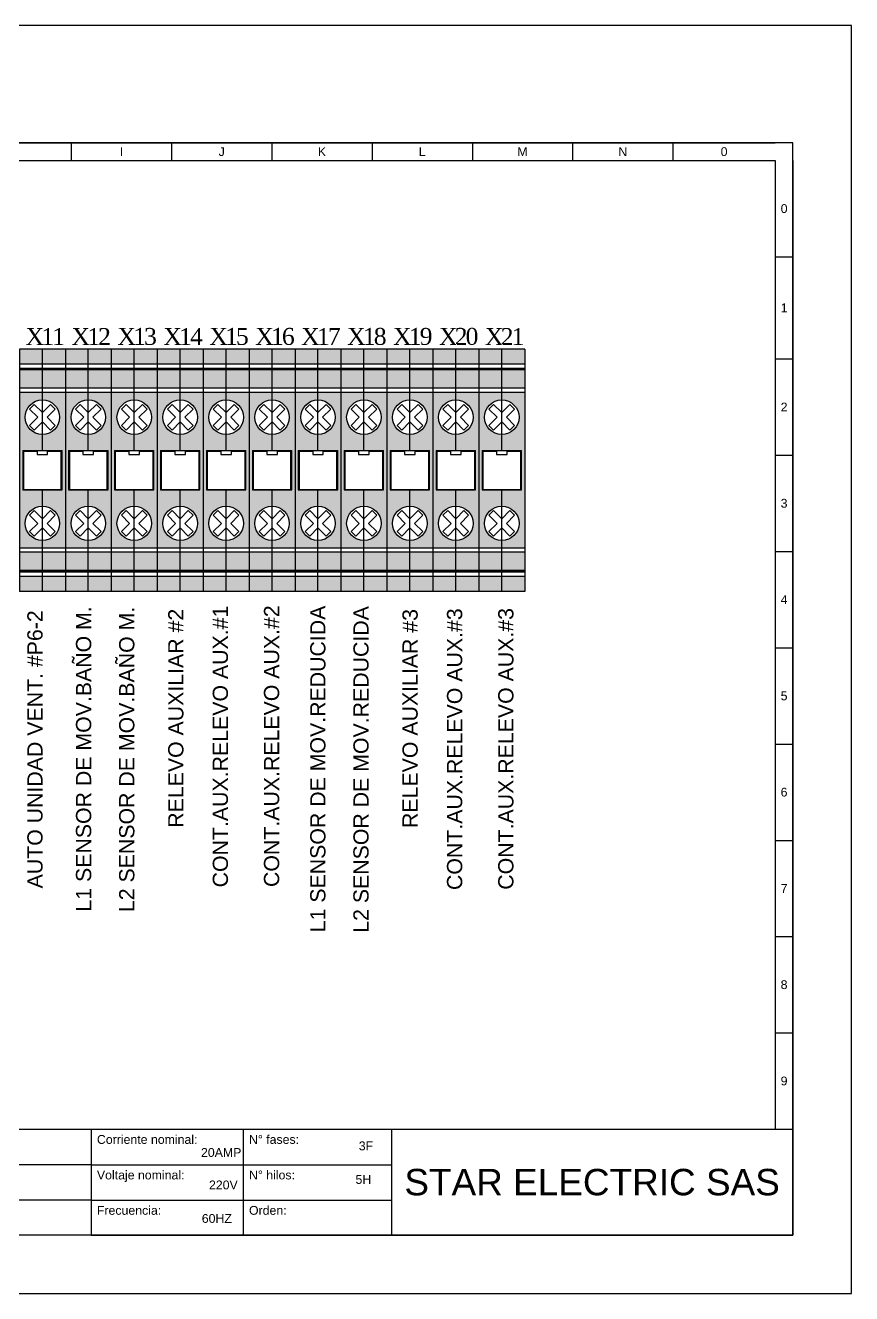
# Model space of a CAD drawing. Header units: millimetres. Extents: x 691 to 18605, y 670 to 10026.
# Drawn here: x 4396 to 4925, y 4436 to 5248 of the extents above; entities that cross this region are included whole.
import ezdxf
from ezdxf.enums import TextEntityAlignment as Align

# ---------------------------------------------------------------- set-up
doc = ezdxf.new("R2010")
doc.units = ezdxf.units.MM
doc.layers.add('CO_TEXTO', color=7, linetype='Continuous')
doc.styles.add('ROMANS', font='romans')
doc.styles.get("Standard").update_dxf_attribs({"font": 'arial.ttf'})

# ---------------------------------------------------------------- blocks, each defined once
blk = doc.blocks.new('*T3')
at = {"color": 0, "linetype": 'ByBlock', "lineweight": -2}
for p, q in [((0, 0), (139.92, 0)), ((0, 0), (0, -18)), ((64.08, 0), (64.08, -18)), ((101.44, 0), (101.44, -12)), ((139.92, 0), (139.92, -18)), ((0, -6), (139.92, -6)), ((0, -12), (139.92, -12)), ((0, -18), (139.92, -18))]:
    blk.add_line(p, q, dxfattribs=at)
at = {"color": 0, "char_height": 1.5, "attachment_point": 1}
for s, insert, width in [('{\\fArial|b0|i0|c162|p34;Diseñado por:}', (1, -1), 62.0824), ('{\\fArial|b0|i0|c162|p34;Pagina:}', (65.08, -1), 35.3574), ('{\\fArial|b0|i0|c162|p34;de}:', (102.44, -1), 36.4813), ('{\\fArial|b0|i0|c162|p34;Supervisado por:}', (1, -7), 62.0824), ('{\\fArial|b0|i0|c162|p34;Archivo:}', (65.08, -7), 35.3574), ('Fecha:', (102.44, -7), 36.4813), ('Dibujado por:', (1, -13), 62.0824), ('{\\fArial|b0|i0|c162|p34;proyecto:}', (65.08, -13), 73.8387)]:
    blk.add_mtext(s, dxfattribs=dict(at, insert=insert, width=width))
blk = doc.blocks.new('*T4')
at = {"color": 0, "linetype": 'ByBlock', "lineweight": -2}
for p, q in [((0, 0), (119.48, 0)), ((0, 0), (0, -18.07)), ((25.89, 0), (25.89, -18.07)), ((51.13, 0), (51.13, -18.07)), ((119.48, 0), (119.48, -18.07)), ((0, -6.05), (51.13, -6.05)), ((0, -12.07), (51.13, -12.07)), ((0, -18.07), (119.48, -18.07))]:
    blk.add_line(p, q, dxfattribs=at)
at = {"color": 0}
for s, insert, char_height, width, attachment_point in [('Corriente nominal:', (1, -1), 1.5, 23.894, 1), ('{\\fArial|b0|i0|c162|p34;N° fases:}', (26.89, -1), 1.5, 23.2313, 1), ('Voltaje nominal:', (1, -7.05), 1.5, 23.894, 1), ('{\\fArial|b0|i0|c162|p34;N° hilos:}', (26.89, -7.05), 1.5, 23.2313, 1), ('{\\fArial|b0|i0|c162|p34;STAR ELECTRIC SAS}', (85.3, -9.04), 4.5, 66.3536, 5), ('Frecuencia:', (1, -13.07), 1.5, 23.894, 1), ('{\\fArial|b0|i0|c162|p34;Orden}:', (26.89, -13.07), 1.5, 23.2313, 1)]:
    blk.add_mtext(s, dxfattribs=dict(at, insert=insert, char_height=char_height, width=width, attachment_point=attachment_point))
blk = doc.blocks.new('CAJETIN')
for p, q in [((0, 185.97), (-259.4, 185.97)), ((-259.4, 185.97), (-2.99, 185.97)), ((-122.84, 185.97), (-122.84, 182.97)), ((-105.77, 185.97), (-105.77, 182.97)), ((-88.7, 185.97), (-88.7, 182.97)), ((-71.64, 185.97), (-71.64, 182.97)), ((-54.57, 185.97), (-54.57, 182.97)), ((-37.5, 185.97), (-37.5, 182.97)), ((-20.43, 185.97), (-20.43, 182.97)), ((0, 0.07), (0, 185.97)), ((-259.4, 182.97), (-2.99, 182.97)), ((-3, 182.97), (-3, 18.07)), ((0, 182.97), (0, 18.07)), ((-3, 166.58), (0, 166.58)), ((-3, 149.19), (0, 149.19)), ((-3, 132.8), (0, 132.8)), ((-3, 116.41), (0, 116.41)), ((-3, 100.02), (0, 100.02)), ((-3, 83.63), (0, 83.63)), ((-3, 67.24), (0, 67.24)), ((-3, 50.85), (0, 50.85)), ((-3, 34.46), (0, 34.46)), ((-3, 18.07), (0, 18.07)), ((-259.4, 0.07), (0, 0.07))]:
    blk.add_line(p, q)
blk.add_lwpolyline([(-269.4, -9.93), (10, -9.93), (10, 205.97), (-269.4, 205.97)], close=True)
for name, p in [('*T3', (-259.4, 18.07)), ('*T4', (-119.48, 18.07))]:
    blk.add_blockref(name, p)
blk.add_text('0', height=1.5).set_placement((-2.08, 174.04))
at = {"char_height": 1.5, "attachment_point": 5}
for s, insert, width in [('I', (-114.31, 184.47), 17.0695), ('J', (-97.24, 184.47), 17.0695), ('K', (-80.17, 184.47), 17.0695), ('L', (-63.1, 184.47), 17.0695), ('M', (-46.03, 184.47), 17.0695), ('N', (-28.96, 184.47), 17.0695), ('0', (-11.71, 184.47), 17.4362), ('1', (-1.5, 157.89), 3), ('2', (-1.5, 141), 3), ('3', (-1.5, 124.61), 3), ('4', (-1.5, 108.22), 3), ('5', (-1.5, 91.83), 3), ('6', (-1.5, 75.44), 3), ('7', (-1.5, 59.05), 3), ('8', (-1.5, 42.66), 3), ('9', (-1.5, 26.27), 3)]:
    blk.add_mtext(s, dxfattribs=dict(at, insert=insert, width=width))
for tag, p in [('DISEÑADO_POR', (-230.86, 14.78)), ('SUPERVISADO_POR', (-229.59, 8.32)), ('DIBUJADO_POR', (-231.25, 2.42))]:
    blk.add_attdef(tag, text='', height=1.5).set_placement(p, align=Align.MIDDLE)
for tag, p in [('DE', (-143.12, 14.83)), ('F', (-73.9, 14.47)), ('PAGINA', (-180.19, 13.54)), ('A', (-97.02, 13.49)), ('ARCHIVO', (-179.45, 8.2)), ('FECHA', (-143.31, 8.38)), ('V', (-96.96, 8.58)), ('H', (-74.46, 8.76)), ('PROYECTO', (-180.75, 3.04)), ('HZ', (-98.06, 2.87)), ('OR', (-74.83, 2.5))]:
    blk.add_attdef(tag, p, '', height=1.5)
blk = doc.blocks.new('BORNERA TIERRA')
at = {"true_color": 0x636466}
h = blk.add_hatch(color=251, dxfattribs=at)
h.dxf.hatch_style = 1
h.paths.add_polyline_path([(0, -30.69), (-4.29, -30.69), (-4.29, -22.11), (0, -22.11), (0, -18.61, -0.414214), (-3.76, -14.85, -0.414214), (0, -11.09), (0, -9.45), (-5, -9.45), (-5, -43.35), (0, -43.35), (0, -41.71, -0.414214), (-3.76, -37.95, -0.414214), (0, -34.19)])
h.paths.add_polyline_path([(0, -4.56), (-5, -4.56), (-5, -8.54), (0, -8.54)])
h.paths.add_polyline_path([(0, 0), (-5, 0), (-5, -3.3), (0, -3.3)])
h.paths.add_polyline_path([(0, -44.26), (-5, -44.26), (-5, -48.24), (0, -48.24)])
h.paths.add_polyline_path([(0, -49.5), (-5, -49.5), (-5, -52.8), (0, -52.8)])
h = blk.add_hatch(color=251, dxfattribs=at)
h.dxf.hatch_style = 1
h.paths.add_polyline_path([(5, 0), (0, 0), (0, -3.3), (5, -3.3)])
h.paths.add_polyline_path([(5, -4.56), (0, -4.56), (0, -8.54), (5, -8.54)])
h.paths.add_polyline_path([(5, -9.45), (0, -9.45), (0, -11.09, -0.414214), (3.76, -14.85, -0.414214), (0, -18.61), (0, -22.11), (4.29, -22.11), (4.29, -30.69), (0, -30.69), (0, -34.19, -0.414214), (3.76, -37.95, -0.414214), (0, -41.71), (0, -43.35), (5, -43.35)])
h.paths.add_polyline_path([(5, -44.26), (0, -44.26), (0, -48.24), (5, -48.24)])
h.paths.add_polyline_path([(5, -49.5), (0, -49.5), (0, -52.8), (5, -52.8)])
at = {"color": 250, "linetype": 'Continuous'}
for p, q in [((-5, 0), (-5, -52.8)), ((5, 0), (-5, 0)), ((5, 0), (5, -52.8)), ((5, -52.8), (-5, -52.8))]:
    blk.add_line(p, q, dxfattribs=at)
at = {"color": 114, "linetype": 'Continuous', "true_color": 0x139b48}
for p, q in [((5, -3.3), (-5, -3.3)), ((5, -8.54), (-5, -8.54)), ((5, -44.26), (-5, -44.26)), ((5, -49.5), (-5, -49.5))]:
    blk.add_line(p, q, dxfattribs=at)
at = {"color": 253, "linetype": 'Continuous'}
for p, q in [((5, -4.21), (-5, -4.21)), ((5, -4.46), (-5, -4.46)), ((5, -4.56), (-5, -4.56)), ((-4.13, -22.24), (-1.16, -22.24)), ((-4.13, -22.24), (-4.13, -30.56)), ((-1.16, -22.24), (-1.16, -22.97)), ((-1.16, -22.97), (1.15, -22.97)), ((1.15, -22.97), (1.15, -22.24)), ((1.15, -22.24), (4.12, -22.24)), ((4.12, -30.56), (4.12, -22.24)), ((-4.13, -30.56), (4.12, -30.56)), ((5, -48.24), (-5, -48.24)), ((5, -48.34), (-5, -48.34)), ((5, -48.59), (-5, -48.59))]:
    blk.add_line(p, q, dxfattribs=at)
at = {"color": 3, "linetype": 'Continuous'}
for p, q in [((5, -9.45), (-5, -9.45)), ((-4.29, -22.11), (4.29, -22.11)), ((-4.29, -22.11), (-4.29, -30.69)), ((4.29, -30.69), (4.29, -22.11)), ((-4.29, -30.69), (4.29, -30.69)), ((5, -43.35), (-5, -43.35))]:
    blk.add_line(p, q, dxfattribs=at)
at = {"color": 250, "linetype": 'Continuous'}
for points in [[(0, -22.11), (0, 0)], [(0, -52.8), (0, -30.56)]]:
    blk.add_lwpolyline(points, dxfattribs=at)
for points in [[(0, -13.84), (-1.77, -12.06), (-2.79, -13.08), (-1.01, -14.85), (-2.79, -16.62), (-1.77, -17.64), (0, -15.86), (1.77, -17.64), (2.79, -16.62), (1.01, -14.85), (2.79, -13.08), (1.77, -12.06)], [(0, -36.94), (-1.77, -35.16), (-2.79, -36.18), (-1.01, -37.95), (-2.79, -39.72), (-1.77, -40.74), (0, -38.96), (1.77, -40.74), (2.79, -39.72), (1.01, -37.95), (2.79, -36.18), (1.77, -35.16)]]:
    blk.add_lwpolyline(points, close=True)
at = {"color": 253, "linetype": 'Continuous'}
for centre in [(0, -14.85), (0, -37.95)]:
    blk.add_circle(centre, 3.76, dxfattribs=at)

msp = doc.modelspace()

# ---------------------------------------------------------------- block references
at = {"color": 0}
ref = msp.add_blockref('CAJETIN', (4887.11, 4473.55), dxfattribs=dict(at, xscale=3.761929394681115, yscale=3.761929394681115, zscale=3.761929394681115))
ref.add_attrib('5H', '5H', (4607.01, 4506.52), dxfattribs={"height": 5.643})
ref.add_attrib('3F', '3F', (4609.09, 4528), dxfattribs={"height": 5.643})
ref.add_attrib('HZ', '60HZ', dxfattribs={"height": 5.643}).set_placement((4518.2, 4484.35), align=Align.MIDDLE)
ref.add_attrib('V', '220V', dxfattribs={"height": 5.643}).set_placement((4522.37, 4505.83), align=Align.MIDDLE)
ref.add_attrib('A', '20AMP', dxfattribs={"height": 5.643}).set_placement((4520.98, 4526.61), align=Align.MIDDLE)
at = {"color": 0, "xscale": 2.941853874870019, "yscale": 2.941853874870019, "zscale": 2.941853874870019}
for p in [(4406.47, 5041.15), (4435.89, 5041.15), (4465.31, 5041.15), (4494.73, 5041.15), (4524.14, 5041.15), (4553.56, 5041.15), (4582.98, 5041.15), (4612.4, 5041.15), (4641.82, 5041.15), (4671.24, 5041.15), (4700.66, 5041.15)]:
    msp.add_blockref('BORNERA TIERRA', p, dxfattribs=at)

# ---------------------------------------------------------------- texts
at = {"color": 0, "lineweight": 0, "char_height": 9.7644, "attachment_point": 2, "rotation": 90}
for s, insert, width in [('L1 SENSOR DE MOV.BAÑO M.', (4427.97, 4778.64), 310.206), ('L2 SENSOR DE MOV.BAÑO M.', (4455.61, 4778.32), 310.206), ('RELEVO AUXILIAR #2', (4487.03, 4804.67), 310.206), ('CONT.AUX.RELEVO AUX.#1', (4515.55, 4786.58), 216.0889), ('CONT.AUX.RELEVO AUX.#2', (4548.36, 4786.81), 216.0889), ('L1 SENSOR DE MOV.REDUCIDA', (4577.99, 4772.22), 310.206), ('L2 SENSOR DE MOV.REDUCIDA', (4605.63, 4771.9), 310.206), ('\\pxt25;RELEVO AUXILIAR #3', (4637.05, 4804.53), 310.206), ('CONT.AUX.RELEVO AUX.#3', (4665.57, 4784.88), 216.0889), ('CONT.AUX.RELEVO AUX.#3', (4698.38, 4785.08), 216.0889), ('AUTO UNIDAD VENT. #P6-2', (4396.83, 4784.78), 211.5793)]:
    msp.add_mtext(s, dxfattribs=dict(at, insert=insert, width=width))
at = {"layer": 'CO_TEXTO', "color": 0, "lineweight": 13, "char_height": 10.8683, "attachment_point": 4, "rotation": 0, "style": 'ROMANS'}
for s, insert in [('\\A1;{\\fRomantic|b0|i0|c2|p2;\\T0.85;X11}', (4395.7, 5049.13)), ('\\A1;{\\fRomantic|b0|i0|c2|p2;\\T0.85;X12}', (4425.12, 5049.13)), ('\\A1;{\\fRomantic|b0|i0|c2|p2;\\T0.85;X13}', (4454.54, 5049.13)), ('\\A1;{\\fRomantic|b0|i0|c2|p2;\\T0.85;X14}', (4483.96, 5049.13)), ('\\A1;{\\fRomantic|b0|i0|c2|p2;\\T0.85;X15}', (4513.38, 5049.13)), ('\\A1;{\\fRomantic|b0|i0|c2|p2;\\T0.85;X16}', (4542.8, 5049.13)), ('\\A1;{\\fRomantic|b0|i0|c2|p2;\\T0.85;X17}', (4572.22, 5049.13)), ('\\A1;{\\fRomantic|b0|i0|c2|p2;\\T0.85;X18}', (4601.63, 5049.13)), ('\\A1;{\\fRomantic|b0|i0|c2|p2;\\T0.85;X19}', (4631.05, 5049.13)), ('\\A1;{\\fRomantic|b0|i0|c2|p2;\\T0.85;X20}', (4660.47, 5049.13)), ('\\A1;{\\fRomantic|b0|i0|c2|p2;\\T0.85;X21}', (4689.89, 5049.13))]:
    msp.add_mtext(s, dxfattribs=dict(at, insert=insert))

doc.saveas('drawing.dxf')
